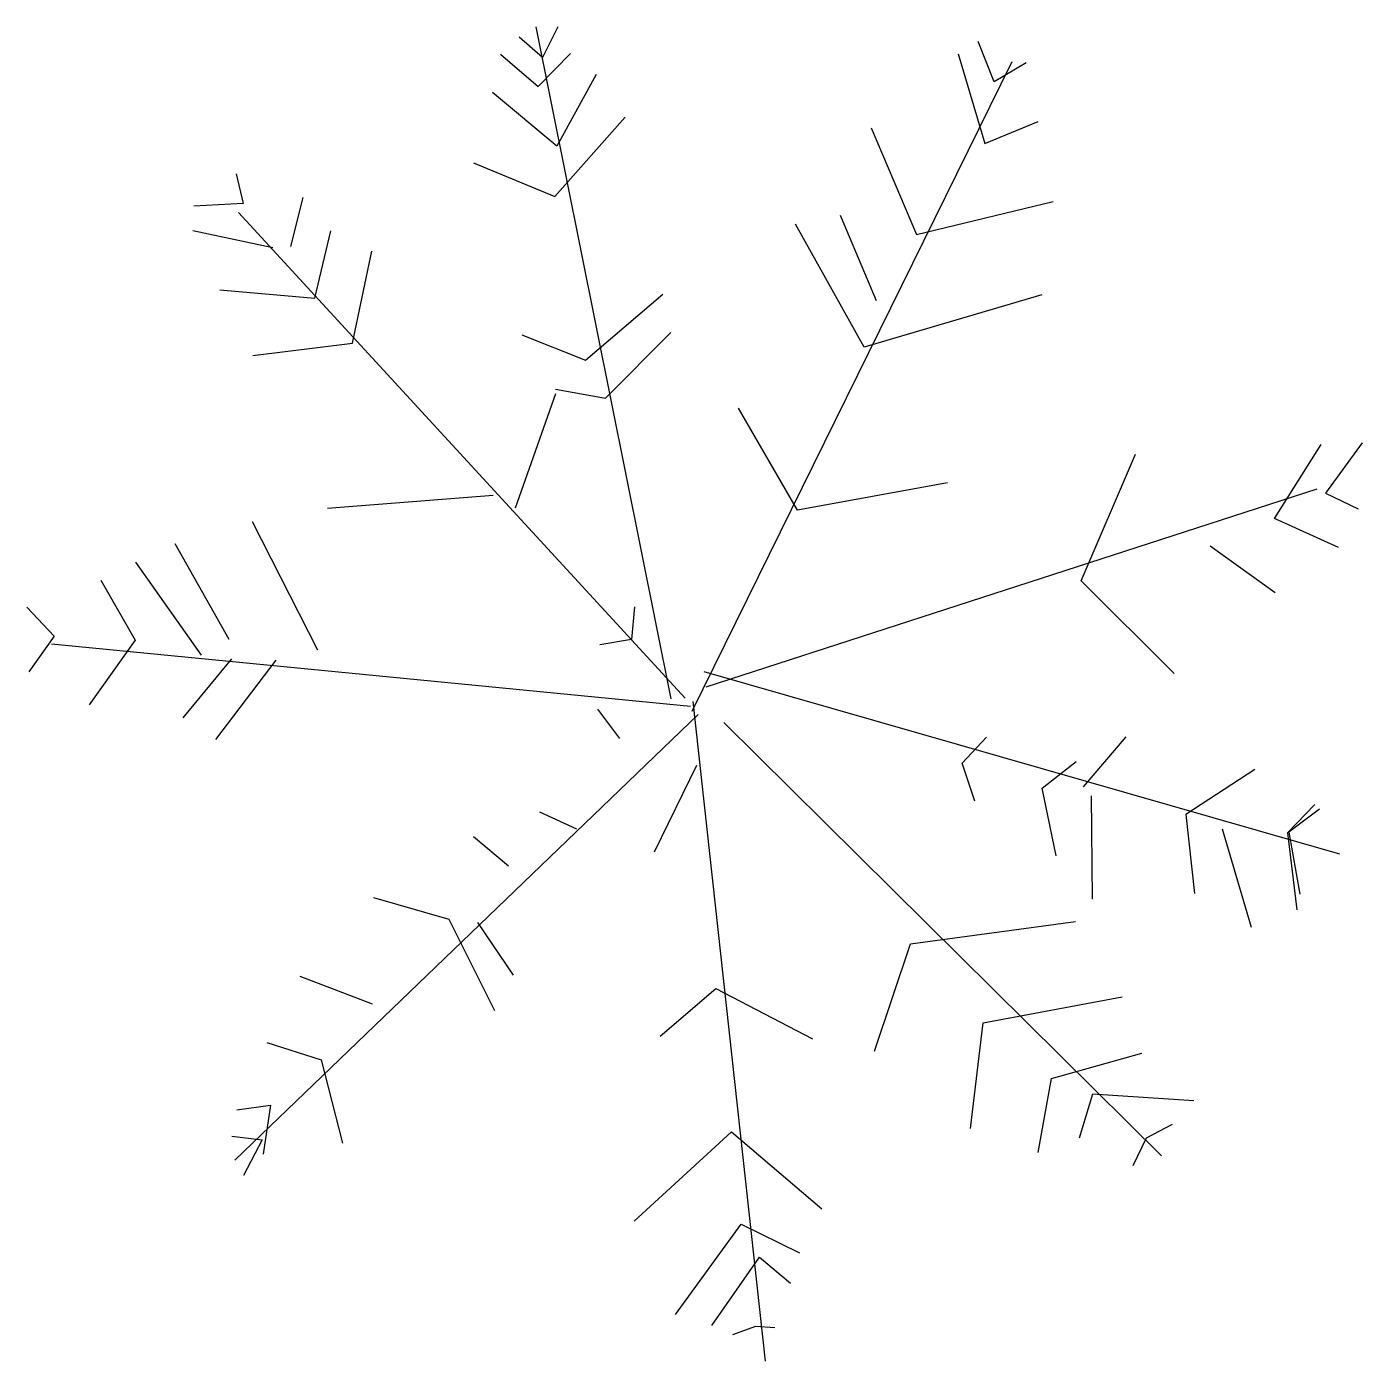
# Model space of a CAD drawing. Extents: x 76.293 to 76.889, y 26.606 to 27.201.
import ezdxf

# ---------------------------------------------------------------- set-up
doc = ezdxf.new("R2010")
doc.units = 0
doc.header["$MEASUREMENT"] = 0
doc.layers.add('ARBOLES', color=100, linetype='CONTINUOUS')

msp = doc.modelspace()

# ---------------------------------------------------------------- linework, layer by layer
at = {"layer": 'ARBOLES'}
for points in [[(76.52991, 27.2012), (76.52309, 27.18753), (76.51262, 27.19659)], [(76.52011, 27.20128), (76.58033, 26.90135)], [(76.73887, 27.18512), (76.72458, 27.17664), (76.71744, 27.19473)], [(76.50435, 27.18901), (76.52113, 27.17461), (76.53549, 27.18934)], [(76.70851, 27.18915), (76.72033, 27.14917), (76.74422, 27.15899)], [(76.7324, 27.18557), (76.5896, 26.89578)], [(76.54692, 27.18002), (76.52943, 27.14804), (76.50073, 27.17188)], [(76.49221, 27.14056), (76.52848, 27.12553), (76.55986, 27.16098)], [(76.66964, 27.15611), (76.68994, 27.10854), (76.75091, 27.12326)], [(76.38637, 27.13571), (76.38949, 27.12244), (76.36742, 27.1212)], [(76.41607, 27.12504), (76.41066, 27.10323)], [(76.38735, 27.11837), (76.58664, 26.9017)], [(76.65578, 27.11727), (76.67184, 27.07908)], [(76.74576, 27.08173), (76.66648, 27.05831), (76.63591, 27.11325)], [(76.36708, 27.11042), (76.40277, 27.10279)], [(76.37901, 27.08389), (76.42145, 27.08012), (76.42861, 27.11025)], [(76.39379, 27.05452), (76.43823, 27.06003), (76.44683, 27.10116)], [(76.51377, 27.06381), (76.54225, 27.05245), (76.57665, 27.0819)], [(76.5289, 27.03952), (76.55111, 27.03555), (76.58029, 27.06487)], [(76.52886, 27.03746), (76.51086, 26.98647)], [(76.70374, 26.99778), (76.63675, 26.98553), (76.61042, 27.03109)], [(76.80489, 26.91273), (76.76335, 26.95404), (76.78752, 27.0106)], [(76.87812, 26.96889), (76.84955, 26.98183), (76.87046, 27.01495)], [(76.88876, 27.01567), (76.87232, 26.99323), (76.88695, 26.98615)], [(76.42704, 26.98649), (76.50104, 26.99224)], [(76.5961, 26.90675), (76.86859, 26.99511)], [(76.39349, 26.98058), (76.42259, 26.92321)], [(76.35899, 26.97077), (76.38311, 26.92796)], [(76.84984, 26.94863), (76.82083, 26.96946)], [(76.34143, 26.96241), (76.37071, 26.92083)], [(76.32596, 26.95441), (76.34126, 26.92764), (76.32075, 26.89873)], [(76.29292, 26.94234), (76.30515, 26.92938), (76.29388, 26.9135)], [(76.5641, 26.9425), (76.56271, 26.92787), (76.54861, 26.9255)], [(76.30394, 26.92595), (76.58904, 26.89814)], [(76.38424, 26.9192), (76.36256, 26.89295)], [(76.40403, 26.91862), (76.3771, 26.88324)], [(76.8787, 26.83212), (76.59517, 26.91351)], [(76.54754, 26.89681), (76.55744, 26.88377)], [(76.59017, 26.9002), (76.62233, 26.60585)], [(76.59243, 26.89444), (76.3857, 26.69555)], [(76.79915, 26.69749), (76.60386, 26.89081)], [(76.71591, 26.85569), (76.7102, 26.87276), (76.7211, 26.88429)], [(76.78324, 26.88447), (76.76425, 26.86221)], [(76.75223, 26.83133), (76.74594, 26.86149), (76.76109, 26.87342)], [(76.59172, 26.87174), (76.57278, 26.83304)], [(76.84084, 26.86984), (76.81002, 26.84976), (76.8139, 26.81456)], [(76.7678, 26.85814), (76.76819, 26.81198)], [(76.52165, 26.85107), (76.53821, 26.84346)], [(76.86765, 26.85427), (76.8554, 26.84157), (76.85954, 26.80732)], [(76.86967, 26.85217), (76.85601, 26.84192), (76.86089, 26.8142)], [(76.83927, 26.79938), (76.82636, 26.84325)], [(76.49223, 26.83993), (76.50783, 26.82689)], [(76.44758, 26.81274), (76.48118, 26.80309), (76.50166, 26.76233)], [(76.5101, 26.77815), (76.49423, 26.80161)], [(76.67111, 26.7442), (76.68723, 26.79208), (76.76084, 26.80208)], [(76.41476, 26.77768), (76.44709, 26.76527)], [(76.57558, 26.75098), (76.60042, 26.77223), (76.64351, 26.74975)], [(76.71401, 26.70977), (76.71958, 26.7569), (76.78171, 26.76846)], [(76.39998, 26.74806), (76.42429, 26.74042), (76.43383, 26.70316)], [(76.74419, 26.69898), (76.75007, 26.73205), (76.7904, 26.74333)], [(76.81358, 26.72202), (76.76834, 26.72501), (76.76249, 26.70539)], [(76.38665, 26.71806), (76.40171, 26.72017), (76.39836, 26.69832)], [(76.38447, 26.70623), (76.398, 26.70462), (76.38956, 26.68881)], [(76.56388, 26.66837), (76.6073, 26.70819), (76.64765, 26.67386)], [(76.78658, 26.69314), (76.79253, 26.7055), (76.80404, 26.71168)], [(76.58242, 26.62667), (76.61173, 26.66699), (76.63772, 26.65421)], [(76.59851, 26.62187), (76.61984, 26.65229), (76.63364, 26.64072)], [(76.60798, 26.61787), (76.61814, 26.62147), (76.62674, 26.62089)]]:
    msp.add_lwpolyline(points, dxfattribs=at)

doc.saveas('drawing.dxf')
